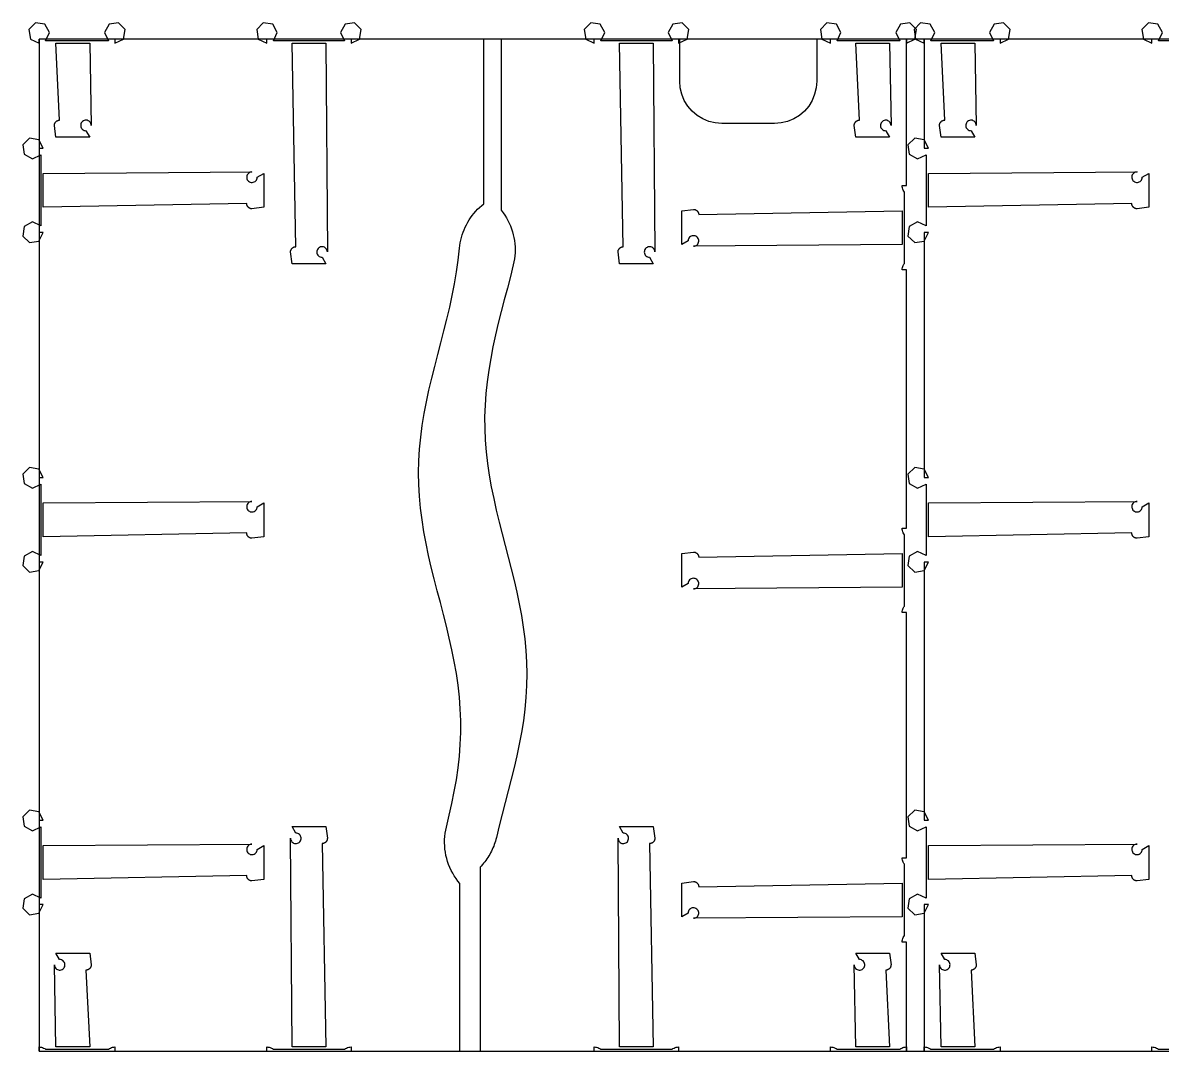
# Model space of a CAD drawing. Header units: inches. Extents: x -0.8 to 96.5, y 0 to 48.8.
# Drawn here: x -0.8 to 53.3, y 0 to 48.8 of the extents above; entities that cross this region are included whole.
import ezdxf

# ---------------------------------------------------------------- set-up
doc = ezdxf.new("R2010")
doc.units = ezdxf.units.IN
doc.layers.add('CONTOUR', color=3, linetype='Continuous')
doc.layers.add('POCKET', color=5, linetype='Continuous')

msp = doc.modelspace()

# ---------------------------------------------------------------- linework, layer by layer
at = {"layer": 'CONTOUR'}
for points in [[(0, 48), (0, 42.825), (0.2, 42.825), (-0.003, 43.227), (-0.447, 43.303), (-0.772, 42.991), (-0.713, 42.544), (-0.319, 42.325), (0.09, 42.513), (0.09, 42.513), (0.09, 39.137), (-0.319, 39.325), (-0.713, 39.106), (-0.772, 38.659), (-0.447, 38.347), (-0.003, 38.423), (0.2, 38.825), (0, 38.825), (0, 27.2), (0.2, 27.2), (-0.003, 27.602), (-0.447, 27.678), (-0.772, 27.366), (-0.713, 26.919), (-0.319, 26.7), (0.09, 26.888), (0.09, 26.888), (0.09, 23.512), (-0.319, 23.7), (-0.713, 23.481), (-0.772, 23.034), (-0.447, 22.722), (-0.003, 22.798), (0.2, 23.2), (0, 23.2), (0, 10.95), (0.2, 10.95), (-0.003, 11.352), (-0.447, 11.428), (-0.772, 11.116), (-0.713, 10.669), (-0.319, 10.45), (0.09, 10.638), (0.09, 10.638), (0.09, 7.262), (-0.319, 7.45), (-0.713, 7.231), (-0.772, 6.784), (-0.447, 6.472), (-0.003, 6.548), (0.2, 6.95), (0, 6.95), (0, 0), (0, 0.2), (0.056, 0.197), (0.112, 0.187), (0.165, 0.172), (0.217, 0.15), (0.267, 0.123), (0.312, 0.09), (3.288, 0.09), (3.288, 0.09), (3.333, 0.123), (3.383, 0.15), (3.434, 0.172), (3.488, 0.187), (3.544, 0.197), (3.6, 0.2), (3.6, 0), (10.8, 0), (10.8, 0.2), (10.856, 0.197), (10.912, 0.187), (10.965, 0.172), (11.017, 0.15), (11.067, 0.123), (11.112, 0.09), (14.488, 0.09), (14.488, 0.09), (14.533, 0.123), (14.583, 0.15), (14.634, 0.172), (14.688, 0.187), (14.744, 0.197), (14.8, 0.2), (14.8, 0), (19.963, 0), (19.963, 7.946), (19.963, 7.946), (19.867, 8.063), (19.777, 8.184), (19.693, 8.31), (19.616, 8.44), (19.545, 8.573), (19.481, 8.71), (19.424, 8.85), (19.374, 8.993), (19.332, 9.138), (19.297, 9.285), (19.269, 9.433), (19.249, 9.583), (19.236, 9.733), (19.231, 9.884), (19.233, 10.035), (19.244, 10.186), (19.261, 10.336), (19.286, 10.485), (19.319, 10.632), (19.319, 10.632), (19.454, 11.192), (19.579, 11.753), (19.692, 12.313), (19.79, 12.873), (19.871, 13.433), (19.934, 13.993), (19.976, 14.553), (19.997, 15.113), (19.997, 15.673), (19.976, 16.233), (19.933, 16.794), (19.871, 17.354), (19.79, 17.914), (19.692, 18.474), (19.579, 19.034), (19.453, 19.594), (19.318, 20.154), (19.176, 20.714), (19.031, 21.275), (18.884, 21.835), (18.74, 22.395), (18.602, 22.955), (18.472, 23.515), (18.354, 24.075), (18.249, 24.635), (18.161, 25.195), (18.09, 25.756), (18.039, 26.316), (18.009, 26.876), (18, 27.436), (18.012, 27.996), (18.046, 28.556), (18.1, 29.116), (18.174, 29.676), (18.265, 30.237), (18.372, 30.797), (18.492, 31.357), (18.623, 31.917), (18.763, 32.477), (18.907, 33.037), (19.054, 33.597), (19.199, 34.157), (19.34, 34.718), (19.474, 35.278), (19.597, 35.838), (19.708, 36.398), (19.804, 36.958), (19.882, 37.518), (19.941, 38.078), (19.941, 38.078), (19.956, 38.208), (19.976, 38.336), (20.001, 38.464), (20.032, 38.59), (20.068, 38.715), (20.11, 38.838), (20.157, 38.959), (20.209, 39.078), (20.266, 39.195), (20.329, 39.309), (20.396, 39.42), (20.468, 39.529), (20.544, 39.634), (20.625, 39.735), (20.711, 39.833), (20.8, 39.928), (20.894, 40.018), (20.991, 40.104), (21.092, 40.186), (21.092, 48), (14.8, 48), (14.8, 47.8), (15.202, 48.003), (15.278, 48.447), (14.965, 48.772), (14.519, 48.713), (14.3, 48.319), (14.488, 47.91), (14.488, 47.91), (11.112, 47.91), (11.3, 48.319), (11.081, 48.713), (10.634, 48.772), (10.322, 48.447), (10.398, 48.003), (10.8, 47.8), (10.8, 48), (3.6, 48), (3.6, 47.8), (4.002, 48.003), (4.078, 48.447), (3.765, 48.772), (3.319, 48.713), (3.1, 48.319), (3.288, 47.91), (3.288, 47.91), (0.312, 47.91), (0.5, 48.319), (0.281, 48.713), (-0.166, 48.772), (-0.478, 48.447), (-0.402, 48.003), (0, 47.8), (0, 48)], [(41.131, 0), (41.131, 5.175), (40.931, 5.175), (40.934, 5.231), (40.943, 5.287), (40.959, 5.341), (40.98, 5.392), (41.008, 5.442), (41.04, 5.487), (41.04, 8.863), (41.04, 8.863), (41.008, 8.908), (40.98, 8.958), (40.959, 9.009), (40.943, 9.063), (40.934, 9.119), (40.931, 9.175), (41.131, 9.175), (41.131, 20.8), (40.931, 20.8), (40.934, 20.856), (40.943, 20.912), (40.959, 20.966), (40.98, 21.017), (41.008, 21.067), (41.04, 21.112), (41.04, 24.488), (41.04, 24.488), (41.008, 24.533), (40.98, 24.583), (40.959, 24.634), (40.943, 24.688), (40.934, 24.744), (40.931, 24.8), (41.131, 24.8), (41.131, 37.05), (40.931, 37.05), (40.934, 37.106), (40.943, 37.162), (40.959, 37.216), (40.98, 37.267), (41.008, 37.317), (41.04, 37.362), (41.04, 40.738), (41.04, 40.738), (41.008, 40.783), (40.98, 40.833), (40.959, 40.884), (40.943, 40.938), (40.934, 40.994), (40.931, 41.05), (41.131, 41.05), (41.131, 48), (41.131, 47.8), (41.533, 48.003), (41.609, 48.447), (41.296, 48.772), (40.849, 48.713), (40.631, 48.319), (40.818, 47.91), (40.818, 47.91), (37.843, 47.91), (38.03, 48.319), (37.812, 48.713), (37.365, 48.772), (37.053, 48.447), (37.128, 48.003), (37.531, 47.8), (37.531, 48), (36.881, 48), (36.881, 46), (36.856, 45.687), (36.783, 45.382), (36.663, 45.092), (36.499, 44.824), (36.295, 44.586), (36.056, 44.382), (35.789, 44.218), (35.499, 44.098), (35.194, 44.025), (34.881, 44), (32.381, 44), (32.068, 44.025), (31.763, 44.098), (31.473, 44.218), (31.205, 44.382), (30.966, 44.586), (30.763, 44.824), (30.599, 45.092), (30.479, 45.382), (30.405, 45.687), (30.381, 46), (30.381, 48), (30.331, 48), (30.331, 47.8), (30.733, 48.003), (30.809, 48.447), (30.496, 48.772), (30.049, 48.713), (29.831, 48.319), (30.018, 47.91), (30.018, 47.91), (26.643, 47.91), (26.83, 48.319), (26.612, 48.713), (26.165, 48.772), (25.853, 48.447), (25.928, 48.003), (26.331, 47.8), (26.331, 48), (21.916, 48), (21.916, 39.881), (21.916, 39.881), (22.004, 39.766), (22.086, 39.647), (22.162, 39.524), (22.233, 39.398), (22.297, 39.268), (22.354, 39.135), (22.406, 39), (22.45, 38.863), (22.488, 38.723), (22.52, 38.582), (22.544, 38.44), (22.562, 38.296), (22.572, 38.152), (22.576, 38.008), (22.573, 37.863), (22.562, 37.719), (22.545, 37.576), (22.521, 37.433), (22.49, 37.292), (22.49, 37.292), (22.352, 36.738), (22.208, 36.183), (22.063, 35.629), (21.92, 35.075), (21.78, 34.52), (21.649, 33.966), (21.527, 33.412), (21.418, 32.857), (21.324, 32.303), (21.247, 31.749), (21.189, 31.194), (21.15, 30.64), (21.132, 30.086), (21.135, 29.531), (21.159, 28.977), (21.203, 28.423), (21.267, 27.869), (21.349, 27.314), (21.447, 26.76), (21.56, 26.206), (21.685, 25.651), (21.819, 25.097), (21.96, 24.543), (22.104, 23.988), (22.249, 23.434), (22.391, 22.88), (22.528, 22.325), (22.657, 21.771), (22.774, 21.217), (22.878, 20.663), (22.966, 20.108), (23.037, 19.554), (23.088, 19), (23.12, 18.445), (23.131, 17.891), (23.12, 17.337), (23.089, 16.782), (23.038, 16.228), (22.967, 15.674), (22.879, 15.119), (22.776, 14.565), (22.659, 14.011), (22.53, 13.457), (22.393, 12.902), (22.251, 12.348), (22.106, 11.794), (21.962, 11.239), (21.821, 10.685), (21.687, 10.131), (21.687, 10.131), (21.666, 10.048), (21.643, 9.965), (21.618, 9.883), (21.59, 9.802), (21.56, 9.722), (21.527, 9.643), (21.493, 9.564), (21.456, 9.487), (21.417, 9.411), (21.376, 9.336), (21.332, 9.262), (21.287, 9.189), (21.239, 9.118), (21.19, 9.048), (21.138, 8.979), (21.085, 8.912), (21.03, 8.847), (20.973, 8.783), (20.914, 8.721), (20.914, 0), (26.331, 0), (26.331, 0.2), (26.387, 0.197), (26.442, 0.187), (26.496, 0.172), (26.548, 0.15), (26.597, 0.123), (26.643, 0.09), (30.018, 0.09), (30.018, 0.09), (30.064, 0.123), (30.113, 0.15), (30.165, 0.172), (30.219, 0.187), (30.275, 0.197), (30.331, 0.2), (30.331, 0), (37.531, 0), (37.531, 0.2), (37.587, 0.197), (37.642, 0.187), (37.696, 0.172), (37.748, 0.15), (37.797, 0.123), (37.843, 0.09), (40.818, 0.09), (40.818, 0.09), (40.864, 0.123), (40.913, 0.15), (40.965, 0.172), (41.019, 0.187), (41.075, 0.197), (41.131, 0.2), (41.131, 0)], [(0, 0), (96, 0), (96, 48), (0, 48), (0, 0)]]:
    msp.add_lwpolyline(points, close=True, dxfattribs=at)
msp.add_lwpolyline([(56.463, 47.91), (53.088, 47.91), (53.275, 48.319), (53.057, 48.713), (52.61, 48.772), (52.298, 48.447), (52.373, 48.003), (52.776, 47.8), (52.776, 48), (45.576, 48), (45.576, 47.8), (45.978, 48.003), (46.053, 48.447), (45.741, 48.772), (45.294, 48.713), (45.076, 48.319), (45.263, 47.91), (45.263, 47.91), (42.288, 47.91), (42.475, 48.319), (42.257, 48.713), (41.81, 48.772), (41.498, 48.447), (41.573, 48.003), (41.976, 47.8), (41.976, 48), (41.976, 48), (41.976, 42.825), (42.176, 42.825), (41.973, 43.227), (41.528, 43.303), (41.204, 42.991), (41.262, 42.544), (41.656, 42.325), (42.066, 42.513), (42.066, 42.513), (42.066, 39.137), (41.656, 39.325), (41.262, 39.106), (41.204, 38.659), (41.528, 38.347), (41.973, 38.423), (42.176, 38.825), (41.976, 38.825), (41.976, 27.2), (42.176, 27.2), (41.973, 27.602), (41.528, 27.678), (41.204, 27.366), (41.262, 26.919), (41.656, 26.7), (42.066, 26.888), (42.066, 26.888), (42.066, 23.512), (41.656, 23.7), (41.262, 23.481), (41.204, 23.034), (41.528, 22.722), (41.973, 22.798), (42.176, 23.2), (41.976, 23.2), (41.976, 10.95), (42.176, 10.95), (41.973, 11.352), (41.528, 11.428), (41.204, 11.116), (41.262, 10.669), (41.656, 10.45), (42.066, 10.638), (42.066, 10.638), (42.066, 7.262), (41.656, 7.45), (41.262, 7.231), (41.204, 6.784), (41.528, 6.472), (41.973, 6.548), (42.176, 6.95), (41.976, 6.95), (41.976, 0), (41.976, 0.2), (42.032, 0.197), (42.087, 0.187), (42.141, 0.172), (42.193, 0.15), (42.242, 0.123), (42.288, 0.09), (45.263, 0.09), (45.263, 0.09), (45.309, 0.123), (45.358, 0.15), (45.41, 0.172), (45.464, 0.187), (45.519, 0.197), (45.576, 0.2), (45.576, 0), (52.776, 0), (52.776, 0.2), (52.832, 0.197), (52.887, 0.187), (52.941, 0.172), (52.993, 0.15), (53.042, 0.123), (53.088, 0.09), (56.463, 0.09)], dxfattribs=at)
at = {"layer": 'POCKET'}
for points in [[(2.4, 47.8), (2.473, 43.904), (2.469, 43.95), (2.456, 43.996), (2.434, 44.038), (2.405, 44.075), (2.37, 44.106), (2.33, 44.13), (2.285, 44.146), (2.239, 44.153), (2.192, 44.152), (2.146, 44.141), (2.103, 44.123), (2.064, 44.096), (2.031, 44.063), (2.004, 44.024), (1.985, 43.981), (1.975, 43.935), (1.974, 43.888), (1.981, 43.841), (1.997, 43.797), (2.021, 43.757), (2.052, 43.721), (2.089, 43.692), (2.131, 43.671), (2.176, 43.658), (2.223, 43.654), (2.4, 43.347), (0.8, 43.347), (0.727, 43.904), (0.727, 43.919), (0.729, 43.935), (0.731, 43.95), (0.735, 43.966), (0.739, 43.981), (0.744, 43.996), (0.751, 44.01), (0.758, 44.024), (0.766, 44.038), (0.775, 44.05), (0.784, 44.063), (0.795, 44.075), (0.806, 44.086), (0.817, 44.096), (0.83, 44.106), (0.843, 44.115), (0.856, 44.123), (0.87, 44.13), (0.885, 44.136), (0.9, 44.141), (0.915, 44.146), (0.93, 44.149), (0.945, 44.152), (0.961, 44.153), (0.977, 44.154), (0.8, 47.8), (2.4, 47.8)], [(13.6, 47.8), (13.673, 37.904), (13.669, 37.95), (13.656, 37.996), (13.634, 38.038), (13.605, 38.075), (13.57, 38.106), (13.53, 38.13), (13.485, 38.146), (13.439, 38.153), (13.392, 38.152), (13.346, 38.141), (13.303, 38.123), (13.264, 38.096), (13.231, 38.063), (13.204, 38.024), (13.185, 37.981), (13.175, 37.935), (13.174, 37.888), (13.181, 37.841), (13.197, 37.797), (13.221, 37.757), (13.252, 37.721), (13.289, 37.692), (13.331, 37.671), (13.376, 37.658), (13.423, 37.654), (13.6, 37.347), (12, 37.347), (11.927, 37.904), (11.927, 37.919), (11.929, 37.935), (11.931, 37.95), (11.935, 37.966), (11.939, 37.981), (11.944, 37.996), (11.951, 38.01), (11.958, 38.024), (11.966, 38.038), (11.975, 38.05), (11.984, 38.063), (11.995, 38.075), (12.006, 38.086), (12.017, 38.096), (12.03, 38.106), (12.043, 38.115), (12.056, 38.123), (12.07, 38.13), (12.085, 38.136), (12.1, 38.141), (12.115, 38.146), (12.13, 38.149), (12.145, 38.152), (12.161, 38.153), (12.177, 38.154), (12, 47.8), (13.6, 47.8)], [(29.131, 47.8), (29.204, 37.904), (29.199, 37.95), (29.186, 37.996), (29.165, 38.038), (29.136, 38.075), (29.101, 38.106), (29.06, 38.13), (29.016, 38.146), (28.97, 38.153), (28.923, 38.152), (28.877, 38.141), (28.833, 38.123), (28.795, 38.096), (28.761, 38.063), (28.735, 38.024), (28.716, 37.981), (28.706, 37.935), (28.704, 37.888), (28.712, 37.841), (28.728, 37.797), (28.752, 37.757), (28.783, 37.721), (28.82, 37.692), (28.862, 37.671), (28.907, 37.658), (28.954, 37.654), (29.131, 37.347), (27.531, 37.347), (27.457, 37.904), (27.458, 37.919), (27.459, 37.935), (27.462, 37.95), (27.465, 37.966), (27.47, 37.981), (27.475, 37.996), (27.481, 38.01), (27.488, 38.024), (27.496, 38.038), (27.505, 38.05), (27.515, 38.063), (27.525, 38.075), (27.536, 38.086), (27.548, 38.096), (27.56, 38.106), (27.573, 38.115), (27.587, 38.123), (27.601, 38.13), (27.615, 38.136), (27.63, 38.141), (27.645, 38.146), (27.661, 38.149), (27.676, 38.152), (27.692, 38.153), (27.707, 38.154), (27.531, 47.8), (29.131, 47.8)], [(40.331, 47.8), (40.404, 43.904), (40.399, 43.95), (40.386, 43.996), (40.365, 44.038), (40.336, 44.075), (40.301, 44.106), (40.26, 44.13), (40.216, 44.146), (40.17, 44.153), (40.123, 44.152), (40.077, 44.141), (40.033, 44.123), (39.995, 44.096), (39.961, 44.063), (39.935, 44.024), (39.916, 43.981), (39.906, 43.935), (39.904, 43.888), (39.912, 43.841), (39.928, 43.797), (39.952, 43.757), (39.983, 43.721), (40.02, 43.692), (40.062, 43.671), (40.107, 43.658), (40.154, 43.654), (40.331, 43.347), (38.731, 43.347), (38.657, 43.904), (38.658, 43.919), (38.659, 43.935), (38.662, 43.95), (38.665, 43.966), (38.67, 43.981), (38.675, 43.996), (38.681, 44.01), (38.688, 44.024), (38.696, 44.038), (38.705, 44.05), (38.715, 44.063), (38.725, 44.075), (38.736, 44.086), (38.748, 44.096), (38.76, 44.106), (38.773, 44.115), (38.787, 44.123), (38.801, 44.13), (38.815, 44.136), (38.83, 44.141), (38.845, 44.146), (38.861, 44.149), (38.876, 44.152), (38.892, 44.153), (38.907, 44.154), (38.731, 47.8), (40.331, 47.8)], [(44.376, 47.8), (44.449, 43.904), (44.444, 43.95), (44.431, 43.996), (44.41, 44.038), (44.381, 44.075), (44.346, 44.106), (44.305, 44.13), (44.261, 44.146), (44.214, 44.153), (44.167, 44.152), (44.122, 44.141), (44.078, 44.123), (44.039, 44.096), (44.006, 44.063), (43.98, 44.024), (43.961, 43.981), (43.951, 43.935), (43.949, 43.888), (43.957, 43.841), (43.973, 43.797), (43.997, 43.757), (44.028, 43.721), (44.065, 43.692), (44.107, 43.671), (44.152, 43.658), (44.199, 43.654), (44.376, 43.347), (42.776, 43.347), (42.702, 43.904), (42.703, 43.919), (42.704, 43.935), (42.707, 43.95), (42.71, 43.966), (42.715, 43.981), (42.72, 43.996), (42.726, 44.01), (42.733, 44.024), (42.741, 44.038), (42.75, 44.05), (42.76, 44.063), (42.77, 44.075), (42.781, 44.086), (42.793, 44.096), (42.805, 44.106), (42.818, 44.115), (42.832, 44.123), (42.846, 44.13), (42.86, 44.136), (42.875, 44.141), (42.89, 44.146), (42.905, 44.149), (42.921, 44.152), (42.937, 44.153), (42.952, 44.154), (42.776, 47.8), (44.376, 47.8)], [(0.2, 41.625), (10.096, 41.698), (10.05, 41.694), (10.004, 41.681), (9.962, 41.659), (9.925, 41.63), (9.894, 41.595), (9.87, 41.555), (9.854, 41.51), (9.847, 41.464), (9.848, 41.417), (9.859, 41.371), (9.877, 41.328), (9.904, 41.289), (9.937, 41.256), (9.976, 41.229), (10.019, 41.21), (10.065, 41.2), (10.112, 41.199), (10.159, 41.206), (10.203, 41.222), (10.243, 41.246), (10.279, 41.277), (10.308, 41.314), (10.329, 41.356), (10.342, 41.401), (10.346, 41.448), (10.653, 41.625), (10.653, 40.025), (10.096, 39.952), (10.081, 39.952), (10.065, 39.954), (10.05, 39.956), (10.034, 39.96), (10.019, 39.964), (10.004, 39.969), (9.99, 39.976), (9.976, 39.983), (9.962, 39.991), (9.949, 40), (9.937, 40.009), (9.925, 40.02), (9.914, 40.031), (9.904, 40.042), (9.894, 40.055), (9.885, 40.068), (9.877, 40.081), (9.87, 40.095), (9.864, 40.11), (9.859, 40.125), (9.854, 40.14), (9.851, 40.155), (9.848, 40.17), (9.847, 40.186), (9.846, 40.202), (0.2, 40.025), (0.2, 41.625)], [(42.176, 41.625), (52.072, 41.698), (52.025, 41.694), (51.98, 41.681), (51.938, 41.659), (51.901, 41.63), (51.87, 41.595), (51.846, 41.555), (51.83, 41.51), (51.822, 41.464), (51.824, 41.417), (51.834, 41.371), (51.853, 41.328), (51.879, 41.289), (51.913, 41.256), (51.952, 41.229), (51.995, 41.21), (52.041, 41.2), (52.088, 41.199), (52.134, 41.206), (52.178, 41.222), (52.219, 41.246), (52.254, 41.277), (52.283, 41.314), (52.304, 41.356), (52.318, 41.401), (52.322, 41.448), (52.629, 41.625), (52.629, 40.025), (52.072, 39.952), (52.056, 39.952), (52.041, 39.954), (52.025, 39.956), (52.01, 39.96), (51.995, 39.964), (51.98, 39.969), (51.966, 39.976), (51.952, 39.983), (51.938, 39.991), (51.925, 40), (51.913, 40.009), (51.901, 40.02), (51.89, 40.031), (51.879, 40.042), (51.87, 40.055), (51.861, 40.068), (51.853, 40.081), (51.846, 40.095), (51.84, 40.11), (51.834, 40.125), (51.83, 40.14), (51.826, 40.155), (51.824, 40.17), (51.822, 40.186), (51.822, 40.202), (42.176, 40.025), (42.176, 41.625)], [(40.931, 38.25), (31.034, 38.177), (31.081, 38.181), (31.126, 38.194), (31.168, 38.216), (31.205, 38.245), (31.236, 38.28), (31.26, 38.32), (31.276, 38.365), (31.284, 38.411), (31.282, 38.458), (31.272, 38.504), (31.253, 38.547), (31.227, 38.586), (31.194, 38.619), (31.155, 38.646), (31.111, 38.665), (31.066, 38.675), (31.018, 38.676), (30.972, 38.669), (30.928, 38.653), (30.887, 38.629), (30.852, 38.598), (30.823, 38.561), (30.802, 38.519), (30.789, 38.474), (30.784, 38.427), (30.477, 38.25), (30.477, 39.85), (31.034, 39.923), (31.05, 39.923), (31.066, 39.921), (31.081, 39.919), (31.096, 39.915), (31.111, 39.911), (31.126, 39.906), (31.141, 39.899), (31.155, 39.892), (31.168, 39.884), (31.181, 39.875), (31.194, 39.866), (31.205, 39.855), (31.216, 39.844), (31.227, 39.833), (31.236, 39.82), (31.245, 39.807), (31.253, 39.794), (31.26, 39.78), (31.267, 39.765), (31.272, 39.75), (31.276, 39.735), (31.28, 39.72), (31.282, 39.705), (31.284, 39.689), (31.284, 39.673), (40.931, 39.85), (40.931, 38.25)], [(0.2, 26), (10.096, 26.073), (10.05, 26.069), (10.004, 26.056), (9.962, 26.034), (9.925, 26.005), (9.894, 25.97), (9.87, 25.93), (9.854, 25.885), (9.847, 25.839), (9.848, 25.792), (9.859, 25.746), (9.877, 25.703), (9.904, 25.664), (9.937, 25.631), (9.976, 25.604), (10.019, 25.585), (10.065, 25.575), (10.112, 25.574), (10.159, 25.581), (10.203, 25.597), (10.243, 25.621), (10.279, 25.652), (10.308, 25.689), (10.329, 25.731), (10.342, 25.776), (10.346, 25.823), (10.653, 26), (10.653, 24.4), (10.096, 24.327), (10.081, 24.327), (10.065, 24.329), (10.05, 24.331), (10.034, 24.335), (10.019, 24.339), (10.004, 24.344), (9.99, 24.351), (9.976, 24.358), (9.962, 24.366), (9.949, 24.375), (9.937, 24.384), (9.925, 24.395), (9.914, 24.406), (9.904, 24.417), (9.894, 24.43), (9.885, 24.443), (9.877, 24.456), (9.87, 24.47), (9.864, 24.485), (9.859, 24.5), (9.854, 24.515), (9.851, 24.53), (9.848, 24.545), (9.847, 24.561), (9.846, 24.577), (0.2, 24.4), (0.2, 26)], [(42.176, 26), (52.072, 26.073), (52.025, 26.069), (51.98, 26.056), (51.938, 26.034), (51.901, 26.005), (51.87, 25.97), (51.846, 25.93), (51.83, 25.885), (51.822, 25.839), (51.824, 25.792), (51.834, 25.746), (51.853, 25.703), (51.879, 25.664), (51.913, 25.631), (51.952, 25.604), (51.995, 25.585), (52.041, 25.575), (52.088, 25.574), (52.134, 25.581), (52.178, 25.597), (52.219, 25.621), (52.254, 25.652), (52.283, 25.689), (52.304, 25.731), (52.318, 25.776), (52.322, 25.823), (52.629, 26), (52.629, 24.4), (52.072, 24.327), (52.056, 24.327), (52.041, 24.329), (52.025, 24.331), (52.01, 24.335), (51.995, 24.339), (51.98, 24.344), (51.966, 24.351), (51.952, 24.358), (51.938, 24.366), (51.925, 24.375), (51.913, 24.384), (51.901, 24.395), (51.89, 24.406), (51.879, 24.417), (51.87, 24.43), (51.861, 24.443), (51.853, 24.456), (51.846, 24.47), (51.84, 24.485), (51.834, 24.5), (51.83, 24.515), (51.826, 24.53), (51.824, 24.545), (51.822, 24.561), (51.822, 24.577), (42.176, 24.4), (42.176, 26)], [(40.931, 22), (31.034, 21.927), (31.081, 21.931), (31.126, 21.944), (31.168, 21.966), (31.205, 21.995), (31.236, 22.03), (31.26, 22.07), (31.276, 22.115), (31.284, 22.161), (31.282, 22.208), (31.272, 22.254), (31.253, 22.297), (31.227, 22.336), (31.194, 22.369), (31.155, 22.396), (31.111, 22.415), (31.066, 22.425), (31.018, 22.426), (30.972, 22.419), (30.928, 22.403), (30.887, 22.379), (30.852, 22.348), (30.823, 22.311), (30.802, 22.269), (30.789, 22.224), (30.784, 22.177), (30.477, 22), (30.477, 23.6), (31.034, 23.673), (31.05, 23.673), (31.066, 23.671), (31.081, 23.669), (31.096, 23.665), (31.111, 23.661), (31.126, 23.656), (31.141, 23.649), (31.155, 23.642), (31.168, 23.634), (31.181, 23.625), (31.194, 23.616), (31.205, 23.605), (31.216, 23.594), (31.227, 23.583), (31.236, 23.57), (31.245, 23.557), (31.253, 23.544), (31.26, 23.53), (31.267, 23.515), (31.272, 23.5), (31.276, 23.485), (31.28, 23.47), (31.282, 23.455), (31.284, 23.439), (31.284, 23.423), (40.931, 23.6), (40.931, 22)], [(12, 0.2), (11.927, 10.096), (11.931, 10.05), (11.944, 10.004), (11.966, 9.962), (11.995, 9.925), (12.03, 9.894), (12.07, 9.87), (12.115, 9.854), (12.161, 9.847), (12.208, 9.848), (12.254, 9.859), (12.297, 9.877), (12.336, 9.904), (12.369, 9.937), (12.396, 9.976), (12.415, 10.019), (12.425, 10.065), (12.426, 10.112), (12.419, 10.159), (12.403, 10.203), (12.379, 10.243), (12.348, 10.279), (12.311, 10.308), (12.269, 10.329), (12.224, 10.342), (12.177, 10.346), (12, 10.653), (13.6, 10.653), (13.673, 10.096), (13.673, 10.081), (13.671, 10.065), (13.669, 10.05), (13.665, 10.034), (13.661, 10.019), (13.656, 10.004), (13.649, 9.99), (13.642, 9.976), (13.634, 9.962), (13.625, 9.95), (13.616, 9.937), (13.605, 9.925), (13.594, 9.914), (13.583, 9.904), (13.57, 9.894), (13.557, 9.885), (13.544, 9.877), (13.53, 9.87), (13.515, 9.864), (13.5, 9.859), (13.485, 9.854), (13.47, 9.851), (13.455, 9.848), (13.439, 9.847), (13.423, 9.846), (13.6, 0.2), (12, 0.2)], [(27.531, 0.2), (27.457, 10.096), (27.462, 10.05), (27.475, 10.004), (27.496, 9.962), (27.525, 9.925), (27.56, 9.894), (27.601, 9.87), (27.645, 9.854), (27.692, 9.847), (27.739, 9.848), (27.785, 9.859), (27.828, 9.877), (27.867, 9.904), (27.9, 9.937), (27.926, 9.976), (27.945, 10.019), (27.955, 10.065), (27.957, 10.112), (27.95, 10.159), (27.934, 10.203), (27.91, 10.243), (27.879, 10.279), (27.841, 10.308), (27.799, 10.329), (27.754, 10.342), (27.707, 10.346), (27.531, 10.653), (29.131, 10.653), (29.204, 10.096), (29.203, 10.081), (29.202, 10.065), (29.199, 10.05), (29.196, 10.034), (29.192, 10.019), (29.186, 10.004), (29.18, 9.99), (29.173, 9.976), (29.165, 9.962), (29.156, 9.95), (29.146, 9.937), (29.136, 9.925), (29.125, 9.914), (29.113, 9.904), (29.101, 9.894), (29.088, 9.885), (29.074, 9.877), (29.06, 9.87), (29.046, 9.864), (29.031, 9.859), (29.016, 9.854), (29.001, 9.851), (28.985, 9.848), (28.97, 9.847), (28.954, 9.846), (29.131, 0.2), (27.531, 0.2)], [(0.2, 9.75), (10.096, 9.823), (10.05, 9.819), (10.004, 9.806), (9.962, 9.784), (9.925, 9.755), (9.894, 9.72), (9.87, 9.68), (9.854, 9.635), (9.847, 9.589), (9.848, 9.542), (9.859, 9.496), (9.877, 9.453), (9.904, 9.414), (9.937, 9.381), (9.976, 9.354), (10.019, 9.335), (10.065, 9.325), (10.112, 9.324), (10.159, 9.331), (10.203, 9.347), (10.243, 9.371), (10.279, 9.402), (10.308, 9.439), (10.329, 9.481), (10.342, 9.526), (10.346, 9.573), (10.653, 9.75), (10.653, 8.15), (10.096, 8.077), (10.081, 8.077), (10.065, 8.079), (10.05, 8.081), (10.034, 8.085), (10.019, 8.089), (10.004, 8.094), (9.99, 8.101), (9.976, 8.108), (9.962, 8.116), (9.949, 8.125), (9.937, 8.134), (9.925, 8.145), (9.914, 8.156), (9.904, 8.167), (9.894, 8.18), (9.885, 8.193), (9.877, 8.206), (9.87, 8.22), (9.864, 8.235), (9.859, 8.25), (9.854, 8.265), (9.851, 8.28), (9.848, 8.295), (9.847, 8.311), (9.846, 8.327), (0.2, 8.15), (0.2, 9.75)], [(42.176, 9.75), (52.072, 9.823), (52.025, 9.819), (51.98, 9.806), (51.938, 9.784), (51.901, 9.755), (51.87, 9.72), (51.846, 9.68), (51.83, 9.635), (51.822, 9.589), (51.824, 9.542), (51.834, 9.496), (51.853, 9.453), (51.879, 9.414), (51.913, 9.381), (51.952, 9.354), (51.995, 9.335), (52.041, 9.325), (52.088, 9.324), (52.134, 9.331), (52.178, 9.347), (52.219, 9.371), (52.254, 9.402), (52.283, 9.439), (52.304, 9.481), (52.318, 9.526), (52.322, 9.573), (52.629, 9.75), (52.629, 8.15), (52.072, 8.077), (52.056, 8.077), (52.041, 8.079), (52.025, 8.081), (52.01, 8.085), (51.995, 8.089), (51.98, 8.094), (51.966, 8.101), (51.952, 8.108), (51.938, 8.116), (51.925, 8.125), (51.913, 8.134), (51.901, 8.145), (51.89, 8.156), (51.879, 8.167), (51.87, 8.18), (51.861, 8.193), (51.853, 8.206), (51.846, 8.22), (51.84, 8.235), (51.834, 8.25), (51.83, 8.265), (51.826, 8.28), (51.824, 8.295), (51.822, 8.311), (51.822, 8.327), (42.176, 8.15), (42.176, 9.75)], [(40.931, 6.375), (31.034, 6.302), (31.081, 6.306), (31.126, 6.319), (31.168, 6.341), (31.205, 6.37), (31.236, 6.405), (31.26, 6.445), (31.276, 6.49), (31.284, 6.536), (31.282, 6.583), (31.272, 6.629), (31.253, 6.672), (31.227, 6.711), (31.194, 6.744), (31.155, 6.771), (31.111, 6.79), (31.066, 6.8), (31.018, 6.801), (30.972, 6.794), (30.928, 6.778), (30.887, 6.754), (30.852, 6.723), (30.823, 6.686), (30.802, 6.644), (30.789, 6.599), (30.784, 6.552), (30.477, 6.375), (30.477, 7.975), (31.034, 8.048), (31.05, 8.048), (31.066, 8.046), (31.081, 8.044), (31.096, 8.04), (31.111, 8.036), (31.126, 8.031), (31.141, 8.024), (31.155, 8.017), (31.168, 8.009), (31.181, 8), (31.194, 7.991), (31.205, 7.98), (31.216, 7.969), (31.227, 7.958), (31.236, 7.945), (31.245, 7.932), (31.253, 7.919), (31.26, 7.905), (31.267, 7.89), (31.272, 7.875), (31.276, 7.86), (31.28, 7.845), (31.282, 7.83), (31.284, 7.814), (31.284, 7.798), (40.931, 7.975), (40.931, 6.375)], [(0.8, 0.2), (0.727, 4.096), (0.731, 4.05), (0.744, 4.004), (0.766, 3.962), (0.795, 3.925), (0.83, 3.894), (0.87, 3.87), (0.915, 3.854), (0.961, 3.847), (1.008, 3.848), (1.054, 3.859), (1.097, 3.877), (1.136, 3.904), (1.169, 3.937), (1.196, 3.976), (1.215, 4.019), (1.225, 4.065), (1.226, 4.112), (1.219, 4.159), (1.203, 4.203), (1.179, 4.243), (1.148, 4.279), (1.111, 4.308), (1.069, 4.329), (1.024, 4.342), (0.977, 4.346), (0.8, 4.653), (2.4, 4.653), (2.473, 4.096), (2.473, 4.081), (2.471, 4.065), (2.469, 4.05), (2.465, 4.034), (2.461, 4.019), (2.456, 4.004), (2.449, 3.99), (2.442, 3.976), (2.434, 3.962), (2.425, 3.95), (2.416, 3.937), (2.405, 3.925), (2.394, 3.914), (2.383, 3.904), (2.37, 3.894), (2.357, 3.885), (2.344, 3.877), (2.33, 3.87), (2.315, 3.864), (2.3, 3.859), (2.285, 3.854), (2.27, 3.851), (2.255, 3.848), (2.239, 3.847), (2.223, 3.846), (2.4, 0.2), (0.8, 0.2)], [(38.731, 0.2), (38.657, 4.096), (38.662, 4.05), (38.675, 4.004), (38.696, 3.962), (38.725, 3.925), (38.76, 3.894), (38.801, 3.87), (38.845, 3.854), (38.892, 3.847), (38.939, 3.848), (38.985, 3.859), (39.028, 3.877), (39.067, 3.904), (39.1, 3.937), (39.126, 3.976), (39.145, 4.019), (39.155, 4.065), (39.157, 4.112), (39.15, 4.159), (39.134, 4.203), (39.11, 4.243), (39.079, 4.279), (39.041, 4.308), (38.999, 4.329), (38.954, 4.342), (38.907, 4.346), (38.731, 4.653), (40.331, 4.653), (40.404, 4.096), (40.403, 4.081), (40.402, 4.065), (40.399, 4.05), (40.396, 4.034), (40.392, 4.019), (40.386, 4.004), (40.38, 3.99), (40.373, 3.976), (40.365, 3.962), (40.356, 3.95), (40.346, 3.937), (40.336, 3.925), (40.325, 3.914), (40.313, 3.904), (40.301, 3.894), (40.288, 3.885), (40.274, 3.877), (40.26, 3.87), (40.246, 3.864), (40.231, 3.859), (40.216, 3.854), (40.201, 3.851), (40.185, 3.848), (40.17, 3.847), (40.154, 3.846), (40.331, 0.2), (38.731, 0.2)], [(42.776, 0.2), (42.702, 4.096), (42.707, 4.05), (42.72, 4.004), (42.741, 3.962), (42.77, 3.925), (42.805, 3.894), (42.846, 3.87), (42.89, 3.854), (42.937, 3.847), (42.984, 3.848), (43.03, 3.859), (43.073, 3.877), (43.112, 3.904), (43.145, 3.937), (43.171, 3.976), (43.19, 4.019), (43.2, 4.065), (43.202, 4.112), (43.194, 4.159), (43.179, 4.203), (43.155, 4.243), (43.123, 4.279), (43.086, 4.308), (43.044, 4.329), (42.999, 4.342), (42.952, 4.346), (42.776, 4.653), (44.376, 4.653), (44.449, 4.096), (44.448, 4.081), (44.447, 4.065), (44.444, 4.05), (44.441, 4.034), (44.437, 4.019), (44.431, 4.004), (44.425, 3.99), (44.418, 3.976), (44.41, 3.962), (44.401, 3.95), (44.391, 3.937), (44.381, 3.925), (44.37, 3.914), (44.358, 3.904), (44.346, 3.894), (44.333, 3.885), (44.319, 3.877), (44.305, 3.87), (44.291, 3.864), (44.276, 3.859), (44.261, 3.854), (44.246, 3.851), (44.23, 3.848), (44.214, 3.847), (44.199, 3.846), (44.376, 0.2), (42.776, 0.2)]]:
    msp.add_lwpolyline(points, close=True, dxfattribs=at)

doc.saveas('drawing.dxf')
